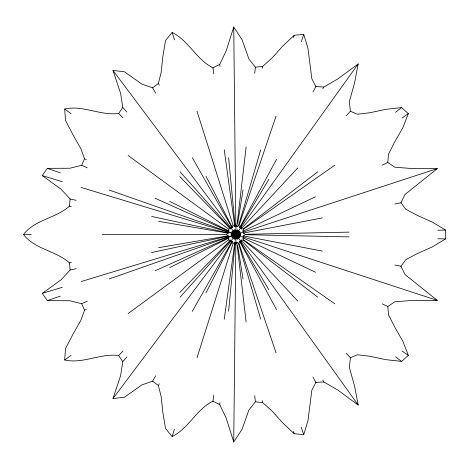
<?xml version="1.0" encoding="UTF-8"?>
<svg xmlns="http://www.w3.org/2000/svg" width="469" height="469" viewBox="0 0 469 469"><rect width="100%" height="100%" fill="white"/><g stroke="black" fill="none" stroke-linecap="round" stroke-linejoin="round"><path stroke-width="0.7" d="M254.696 395.625L255.412 401.757L248.904 410.012L242.092 429.246L233.738 441.997L235.93 234.5L233.738 27.003L242.092 39.754L248.904 58.988L255.412 67.243L254.696 73.375M122.954 351.099L118.651 355.543C100.395 353.128 83.007 364.085 64.704 360.01L65.467 348.725L73.123 333.91L80.815 320.456L84.543 310.232L86.29 309.358M346.186 115.79L350.384 111.264L349.346 101.568L354.564 82.949L358.21 63.931L235.93 234.5L233.345 237.402L233.122 238.24L234.025 237.847L234.471 239.108L235.403 238.305L235.878 239.231L236.37 238.316L237.472 239.067L237.754 237.877L238.715 238.393L238.539 237.308L233.345 231.598L233.122 230.76L234.025 231.153L234.471 229.892L235.403 230.695L235.878 229.769L236.37 230.684L237.472 229.933L237.754 231.123L238.715 230.607C237.672 233.245 234.998 236.904 232.02 237.361C233.41 235.889 230.748 236.188 232.143 235.309L239.694 233.779L240.521 232.999L239.389 232.859L232.407 236.077M239.389 232.859L239.858 231.745L238.539 231.692M243.141 231.446L242.848 230.854L243.751 229.019L334.813 165.176M382.212 165.135L387.781 162.497L388.502 154.108L394.599 142.148L402.894 127.65L408.323 113.639L401.599 107.606L385.794 109.347L369.807 112.759L357.454 114.248L350.384 111.264M71.382 262.523L69.459 262.851C55.788 250.628 34.982 249.467 23.45 234.5C34.982 219.533 55.788 218.372 69.459 206.149L70.11 199.008L61.24 189.335L42.269 175.617L47.351 168.353L69.822 168.248L81.659 165.293L87.316 167.832M232.143 233.691L239.694 235.221L240.521 236.001L239.389 236.142L232.407 232.923C230.707 232.829 233.111 234.131 231.082 234.5L232.143 235.309M233.738 441.997L226.234 418.225L219.738 404.6L219.926 402.637M228.626 311.252L235.192 242.221L235.491 242.836M241.072 240.533L241.119 240.093L297.721 301.028M346.186 353.21L350.384 357.736L349.346 367.432L354.564 386.051L358.21 405.069L337.797 390.044L323.845 381.954L322.83 380.253M235.403 238.305L236.37 230.684M246.137 146.873L236.81 226.908L236.517 226.539M126.929 356.938L122.772 361.599L120.65 375.528L113 398.544L124.373 397.243L141.908 384.885L152.613 381.174L158.381 385.512L161.154 396.581L162.825 412.304L165.551 428.566L172.152 436.557C188.784 428.332 196.405 409.32 212.938 401.212L213.782 395.097M224.235 319.272L234.887 242.063L233.034 243.669L197.015 357.794M230.695 240.902L230.795 240.269L180.078 297.229M237.719 223.262L243.036 189.939M262.441 68.245L262.751 66.305L271.68 58.396L282.449 46.419L294.227 35.251L303.754 34.395L307.951 48.248L311.826 78.698L315.872 86.589L312.934 92.012M232.735 225.695L232.407 227.647L205.95 176.121M241.312 227.623L241.476 226.762M126.929 112.062L122.772 107.401L120.65 93.472L113 70.456L124.373 71.757L141.908 84.115L152.613 87.826L158.381 83.488L161.154 72.419L162.825 56.696L165.551 40.434L172.152 32.443C188.784 40.668 196.405 59.68 212.938 67.788L213.782 73.903M260.682 149.887L238.574 225.46L237.144 226.867M293.553 37.549L294.227 35.251M255.412 401.757L262.751 402.695L271.68 410.604L282.449 422.581L294.227 433.749L303.754 434.605L307.951 420.752L311.826 390.302L315.872 382.411L312.934 376.988M233.738 27.003L226.234 50.775L219.738 64.4L219.926 66.364M172.152 436.557L174.497 429.141M234.471 239.108L237.472 229.933M276.048 116.136L239.008 225.419L239.553 227.787L276.575 159.284M301.268 41.741L303.754 34.395M81.659 165.293L84.543 158.768L80.815 148.544L73.123 135.09L65.467 120.275L64.704 108.99C83.007 104.915 100.395 115.872 118.651 113.457L122.954 117.901M232.407 232.923L232.02 231.639L233.251 231.739L235.93 234.5L358.21 405.069M235.491 226.164L235.192 226.779L228.626 157.748M243.593 232.688L243.417 233.064L322.408 217.892M394.933 203.962L400.989 202.796L404.888 194.594L437.284 168.606L411.981 168.547L394.851 167.198L387.781 162.497M158.381 385.512L159.278 383.771M205.95 292.879L232.407 241.353L232.735 243.305M228.192 239.682L229.06 237.935L169.655 267.652M234.025 237.847L237.754 231.123M152.613 381.174L155.673 375.792M192.278 311.346L232.149 241.154L231.663 241.324M268.831 179.322L239.917 227.811L240.55 227.442M322.83 88.747L323.845 87.046L337.797 78.956L358.21 63.931M235.831 243.915L236.206 243.335M118.651 113.457L122.772 107.401M239.694 235.221L240.708 234.6L239.694 233.779M382.212 303.865L387.781 306.503L394.851 301.801L411.981 300.453L437.284 300.394L404.888 274.406L400.989 266.204L405.738 259.744L417.164 253.676L432.277 246.934L445.55 238.92L445.55 230.08L432.277 222.066L417.164 215.324L405.738 209.256L400.989 202.796M113 398.544L235.93 234.5L239.706 231.604M236.517 242.461L236.81 242.092L246.137 322.127M76.195 268.69L70.11 269.992L61.24 279.665L42.269 293.383L47.351 300.647L69.822 300.752L81.659 303.707L87.316 301.168M228.004 236.552L228.403 236.112L151.61 252.545M297.721 167.972L241.119 228.907L241.072 228.467M179.744 292.486L230.607 239.993L228.157 240.192L128.101 313.538M238.539 237.308L239.858 237.255L239.389 236.142M350.384 357.736L357.454 354.752L369.807 356.241L385.794 359.653L401.599 361.394L408.323 355.361L402.894 341.35L394.599 326.852L388.502 314.892L387.781 306.503M317.695 171.871L243.446 228.743L241.441 229.042M395.519 112.261L401.599 107.606M64.704 360.01L70.983 355.402M232.02 237.361L239.858 231.745M401.997 118.071L408.323 113.639M334.813 303.824L243.751 239.981L242.848 238.146L243.141 237.554M243.634 235.643L245.439 234.699L349.094 236.886M212.938 67.788L219.738 64.4M226.685 234.107L228.374 233.216L158.528 221.321M242.819 231.235L315.485 196.775M155.104 270.76L228.931 237.642L228.391 237.507M47.351 300.647L60.366 296.08M109.248 278.938L235.93 234.5L437.284 168.606M42.269 293.383L62.318 287.292M81.09 281.582L235.93 234.5L240.708 234.4M228.391 231.493L228.931 231.358L155.104 198.24M158.528 247.679L228.374 235.784L226.685 234.893M255.412 67.243L262.751 66.305M315.872 382.411L323.845 381.954M349.094 232.114L245.439 234.301L243.634 233.357M437.858 230.244L445.55 230.08M23.45 234.5L31.247 234.5M102.125 234.5L226.287 234.5M231.082 234.5L240.708 234.6M437.858 238.756L445.55 238.92M315.872 86.589L323.845 87.046M241.441 239.958L243.446 240.257L317.695 297.129M69.459 206.149L71.382 206.477M322.408 251.108L243.417 235.936L243.593 236.312M394.933 265.038L400.989 266.204M70.11 199.008L76.195 200.31M151.61 216.455L228.403 232.888L228.004 232.448M42.269 175.617L62.318 181.708M81.09 187.418L235.93 234.5L437.284 300.394M231.663 227.676L232.149 227.846L192.278 157.654M47.351 168.353L60.366 172.92M109.248 190.062L235.93 234.5L239.858 237.255M242.819 237.765L315.485 272.225M212.938 401.212L219.738 404.6M84.543 158.768L86.29 159.642M169.655 201.348L229.06 231.065L228.192 229.318M240.55 241.558L239.917 241.189L268.831 289.678M401.997 350.929L408.323 355.361M64.704 108.99L70.983 113.598M128.101 155.462L228.157 228.808L230.607 229.007L179.744 176.514M232.02 231.639L239.706 237.396M395.519 356.739L401.599 361.394M237.144 242.133L238.574 243.54L260.682 319.113M180.078 171.771L230.795 228.731L230.695 228.098M113 70.456L235.93 234.5L237.754 237.877M118.651 355.543L122.772 361.599M235.831 225.085L236.206 225.665M152.613 87.826L155.673 93.208M234.025 231.153L235.93 234.5L237.472 239.067M276.575 309.716L239.553 241.213L239.008 243.581L276.048 352.864M158.381 83.488L159.278 85.229M81.659 303.707L84.543 310.232M301.268 427.259L303.754 434.605M172.152 32.443L174.497 39.859M197.015 111.206L233.034 225.331L234.887 226.937L224.235 149.728M234.471 229.892L235.93 234.5L236.37 238.316M293.553 431.451L294.227 433.749M241.312 241.377L241.476 242.239M237.719 245.738L243.036 279.061M262.441 400.755L262.751 402.695M235.403 230.695L235.93 234.5M69.459 262.851L70.11 269.992"/></g></svg>
